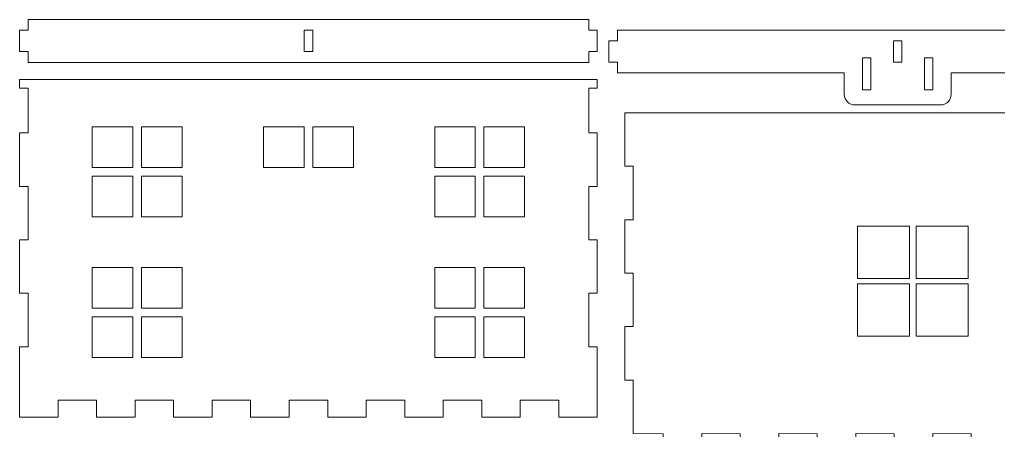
# Model space of a CAD drawing. Header units: centimetres. Extents: x -194 to -71, y -132 to -32.
# Drawn here: x -148.77 to -103.02, y -81.31 to -62.09 of the extents above; entities that cross this region are included whole.
import ezdxf

# ---------------------------------------------------------------- set-up
doc = ezdxf.new("R2010")
doc.units = ezdxf.units.CM
doc.header["$MEASUREMENT"] = 0
doc.layers.add('Layer 1', color=7, linetype='Continuous')

msp = doc.modelspace()

# ---------------------------------------------------------------- linework, layer by layer
at = {"layer": 'Layer 1', "color": 250, "lineweight": 9}
for points, knots in [([(-148.36646, -62.09463), (-148.36646, -62.09463), (-122.16646, -62.09463), (-122.16646, -62.09463), (-122.16646, -62.09463), (-122.16646, -62.09463), (-122.16646, -62.59463), (-122.16646, -62.59463), (-122.16646, -62.59463), (-122.16646, -62.59463), (-121.76646, -62.59463), (-121.76646, -62.59463), (-121.76646, -62.59463), (-121.76646, -62.59463), (-121.76646, -63.59463), (-121.76646, -63.59463), (-121.76646, -63.59463), (-121.76646, -63.59463), (-122.16646, -63.59463), (-122.16646, -63.59463), (-122.16646, -63.59463), (-122.16646, -63.59463), (-122.16646, -64.09463), (-122.16646, -64.09463), (-122.16646, -64.09463), (-122.16646, -64.09463), (-148.36646, -64.09463), (-148.36646, -64.09463), (-148.36646, -64.09463), (-148.36646, -64.09463), (-148.36646, -63.59463), (-148.36646, -63.59463), (-148.36646, -63.59463), (-148.36646, -63.59463), (-148.76646, -63.59463), (-148.76646, -63.59463), (-148.76646, -63.59463), (-148.76646, -63.59463), (-148.76646, -62.59463), (-148.76646, -62.59463), (-148.76646, -62.59463), (-148.76646, -62.59463), (-148.36646, -62.59463), (-148.36646, -62.59463), (-148.36646, -62.59463), (-148.36646, -62.59463), (-148.36646, -62.09463), (-148.36646, -62.09463)], [0, 0, 0, 0, 0.07692308, 0.07692308, 0.07692308, 0.07692308, 0.15384615, 0.15384615, 0.15384615, 0.15384615, 0.23076923, 0.23076923, 0.23076923, 0.23076923, 0.30769231, 0.30769231, 0.30769231, 0.30769231, 0.38461538, 0.38461538, 0.38461538, 0.38461538, 0.46153846, 0.46153846, 0.46153846, 0.46153846, 0.53846154, 0.53846154, 0.53846154, 0.53846154, 0.61538462, 0.61538462, 0.61538462, 0.61538462, 0.69230769, 0.69230769, 0.69230769, 0.69230769, 0.76923077, 0.76923077, 0.76923077, 0.76923077, 0.84615385, 0.84615385, 0.84615385, 0.84615385, 1, 1, 1, 1]), ([(-135.46645, -62.59463), (-135.46645, -62.59463), (-135.06645, -62.59463), (-135.06645, -62.59463), (-135.06645, -62.59463), (-135.06645, -62.59463), (-135.06645, -63.59463), (-135.06645, -63.59463), (-135.06645, -63.59463), (-135.06645, -63.59463), (-135.46645, -63.59463), (-135.46645, -63.59463), (-135.46645, -63.59463), (-135.46645, -63.59463), (-135.46645, -62.59463), (-135.46645, -62.59463)], [0, 0, 0, 0, 0.2, 0.2, 0.2, 0.2, 0.4, 0.4, 0.4, 0.4, 0.6, 0.6, 0.6, 0.6, 1, 1, 1, 1]), ([(-120.82668, -62.58667), (-120.82668, -62.58667), (-94.62668, -62.58667), (-94.62668, -62.58667), (-94.62668, -62.58667), (-94.62668, -62.58667), (-94.62668, -63.08667), (-94.62668, -63.08667), (-94.62668, -63.08667), (-94.62668, -63.08667), (-94.22668, -63.08667), (-94.22668, -63.08667), (-94.22668, -63.08667), (-94.22668, -63.08667), (-94.22668, -64.08667), (-94.22668, -64.08667), (-94.22668, -64.08667), (-94.22668, -64.08667), (-94.62668, -64.08667), (-94.62668, -64.08667), (-94.62668, -64.08667), (-94.62668, -64.08667), (-94.62668, -64.58667), (-94.62668, -64.58667), (-94.62668, -64.58667), (-94.62668, -64.58667), (-105.22669, -64.58667), (-105.22669, -64.58667), (-105.22669, -64.58667), (-105.22669, -64.58667), (-105.22669, -65.58667), (-105.22669, -65.58667), (-105.22669, -65.58667), (-105.22669, -65.86162), (-105.45174, -66.08667), (-105.72669, -66.08667), (-105.72669, -66.08667), (-105.72669, -66.08667), (-109.72668, -66.08667), (-109.72668, -66.08667), (-109.72668, -66.08667), (-110.00164, -66.08667), (-110.22669, -65.86167), (-110.22669, -65.58667), (-110.22669, -65.58667), (-110.22669, -65.58667), (-110.22669, -64.58667), (-110.22669, -64.58667), (-110.22669, -64.58667), (-110.22669, -64.58667), (-120.82668, -64.58667), (-120.82668, -64.58667), (-120.82668, -64.58667), (-120.82668, -64.58667), (-120.82668, -64.08667), (-120.82668, -64.08667), (-120.82668, -64.08667), (-120.82668, -64.08667), (-121.22668, -64.08667), (-121.22668, -64.08667), (-121.22668, -64.08667), (-121.22668, -64.08667), (-121.22668, -63.08667), (-121.22668, -63.08667), (-121.22668, -63.08667), (-121.22668, -63.08667), (-120.82668, -63.08667), (-120.82668, -63.08667), (-120.82668, -63.08667), (-120.82668, -63.08667), (-120.82668, -62.58667), (-120.82668, -62.58667)], [0, 0, 0, 0, 0.05263158, 0.05263158, 0.05263158, 0.05263158, 0.10526316, 0.10526316, 0.10526316, 0.10526316, 0.15789474, 0.15789474, 0.15789474, 0.15789474, 0.21052632, 0.21052632, 0.21052632, 0.21052632, 0.26315789, 0.26315789, 0.26315789, 0.26315789, 0.31578947, 0.31578947, 0.31578947, 0.31578947, 0.36842105, 0.36842105, 0.36842105, 0.36842105, 0.42105263, 0.42105263, 0.42105263, 0.42105263, 0.47368421, 0.47368421, 0.47368421, 0.47368421, 0.52631579, 0.52631579, 0.52631579, 0.52631579, 0.57894737, 0.57894737, 0.57894737, 0.57894737, 0.63157895, 0.63157895, 0.63157895, 0.63157895, 0.68421053, 0.68421053, 0.68421053, 0.68421053, 0.73684211, 0.73684211, 0.73684211, 0.73684211, 0.78947368, 0.78947368, 0.78947368, 0.78947368, 0.84210526, 0.84210526, 0.84210526, 0.84210526, 0.89473684, 0.89473684, 0.89473684, 0.89473684, 1, 1, 1, 1]), ([(-107.92667, -63.08667), (-107.92667, -63.08667), (-107.52667, -63.08667), (-107.52667, -63.08667), (-107.52667, -63.08667), (-107.52667, -63.08667), (-107.52667, -64.08667), (-107.52667, -64.08667), (-107.52667, -64.08667), (-107.52667, -64.08667), (-107.92667, -64.08667), (-107.92667, -64.08667), (-107.92667, -64.08667), (-107.92667, -64.08667), (-107.92667, -63.08667), (-107.92667, -63.08667)], [0, 0, 0, 0, 0.2, 0.2, 0.2, 0.2, 0.4, 0.4, 0.4, 0.4, 0.6, 0.6, 0.6, 0.6, 1, 1, 1, 1]), ([(-109.37669, -63.88667), (-109.37669, -63.88667), (-108.97669, -63.88667), (-108.97669, -63.88667), (-108.97669, -63.88667), (-108.97669, -63.88667), (-108.97669, -65.38667), (-108.97669, -65.38667), (-108.97669, -65.38667), (-108.97669, -65.38667), (-109.37669, -65.38667), (-109.37669, -65.38667), (-109.37669, -65.38667), (-109.37669, -65.38667), (-109.37669, -63.88667), (-109.37669, -63.88667)], [0, 0, 0, 0, 0.2, 0.2, 0.2, 0.2, 0.4, 0.4, 0.4, 0.4, 0.6, 0.6, 0.6, 0.6, 1, 1, 1, 1]), ([(-106.47669, -63.88667), (-106.47669, -63.88667), (-106.07669, -63.88667), (-106.07669, -63.88667), (-106.07669, -63.88667), (-106.07669, -63.88667), (-106.07669, -65.38667), (-106.07669, -65.38667), (-106.07669, -65.38667), (-106.07669, -65.38667), (-106.47669, -65.38667), (-106.47669, -65.38667), (-106.47669, -65.38667), (-106.47669, -65.38667), (-106.47669, -63.88667), (-106.47669, -63.88667)], [0, 0, 0, 0, 0.2, 0.2, 0.2, 0.2, 0.4, 0.4, 0.4, 0.4, 0.6, 0.6, 0.6, 0.6, 1, 1, 1, 1]), ([(-148.36647, -64.89463), (-148.36647, -64.89463), (-122.16647, -64.89463), (-122.16647, -64.89463), (-122.16647, -64.89463), (-122.16647, -64.89463), (-121.76647, -64.89463), (-121.76647, -64.89463), (-121.76647, -64.89463), (-121.76647, -64.89463), (-121.76647, -65.29463), (-121.76647, -65.29463), (-121.76647, -65.29463), (-121.76647, -65.29463), (-122.16647, -65.29463), (-122.16647, -65.29463), (-122.16647, -65.29463), (-122.16647, -65.29463), (-122.16647, -67.39462), (-122.16647, -67.39462), (-122.16647, -67.39462), (-122.16647, -67.39462), (-121.76647, -67.39462), (-121.76647, -67.39462), (-121.76647, -67.39462), (-121.76647, -67.39462), (-121.76647, -69.89462), (-121.76647, -69.89462), (-121.76647, -69.89462), (-121.76647, -69.89462), (-122.16647, -69.89462), (-122.16647, -69.89462), (-122.16647, -69.89462), (-122.16647, -69.89462), (-122.16647, -72.39462), (-122.16647, -72.39462), (-122.16647, -72.39462), (-122.16647, -72.39462), (-121.76647, -72.39462), (-121.76647, -72.39462), (-121.76647, -72.39462), (-121.76647, -72.39462), (-121.76647, -74.89462), (-121.76647, -74.89462), (-121.76647, -74.89462), (-121.76647, -74.89462), (-122.16647, -74.89462), (-122.16647, -74.89462), (-122.16647, -74.89462), (-122.16647, -74.89462), (-122.16647, -77.39462), (-122.16647, -77.39462), (-122.16647, -77.39462), (-122.16647, -77.39462), (-121.76647, -77.39462), (-121.76647, -77.39462), (-121.76647, -77.39462), (-121.76647, -77.39462), (-121.76647, -79.89462), (-121.76647, -79.89462), (-121.76647, -79.89462), (-121.76647, -79.89462), (-121.76646, -79.89462), (-121.76646, -79.89462), (-121.76646, -79.89462), (-121.76646, -79.89462), (-121.76646, -80.68092), (-121.76646, -80.68092), (-121.76646, -80.68092), (-121.76646, -80.68092), (-123.56646, -80.68092), (-123.56646, -80.68092), (-123.56646, -80.68092), (-123.56646, -80.68092), (-123.56646, -79.89462), (-123.56646, -79.89462), (-123.56646, -79.89462), (-123.56646, -79.89462), (-125.36646, -79.89462), (-125.36646, -79.89462), (-125.36646, -79.89462), (-125.36646, -79.89462), (-125.36646, -80.68092), (-125.36646, -80.68092), (-125.36646, -80.68092), (-125.36646, -80.68092), (-127.16646, -80.68092), (-127.16646, -80.68092), (-127.16646, -80.68092), (-127.16646, -80.68092), (-127.16646, -79.89462), (-127.16646, -79.89462), (-127.16646, -79.89462), (-127.16646, -79.89462), (-128.96646, -79.89462), (-128.96646, -79.89462), (-128.96646, -79.89462), (-128.96646, -79.89462), (-128.96646, -80.68092), (-128.96646, -80.68092), (-128.96646, -80.68092), (-128.96646, -80.68092), (-130.76646, -80.68092), (-130.76646, -80.68092), (-130.76646, -80.68092), (-130.76646, -80.68092), (-130.76646, -79.89462), (-130.76646, -79.89462), (-130.76646, -79.89462), (-130.76646, -79.89462), (-132.56646, -79.89462), (-132.56646, -79.89462), (-132.56646, -79.89462), (-132.56646, -79.89462), (-132.56646, -80.68092), (-132.56646, -80.68092), (-132.56646, -80.68092), (-132.56646, -80.68092), (-134.36646, -80.68092), (-134.36646, -80.68092), (-134.36646, -80.68092), (-134.36646, -80.68092), (-134.36646, -79.89462), (-134.36646, -79.89462), (-134.36646, -79.89462), (-134.36646, -79.89462), (-136.16646, -79.89462), (-136.16646, -79.89462), (-136.16646, -79.89462), (-136.16646, -79.89462), (-136.16646, -80.68092), (-136.16646, -80.68092), (-136.16646, -80.68092), (-136.16646, -80.68092), (-137.96646, -80.68092), (-137.96646, -80.68092), (-137.96646, -80.68092), (-137.96646, -80.68092), (-137.96646, -79.89462), (-137.96646, -79.89462), (-137.96646, -79.89462), (-137.96646, -79.89462), (-139.76646, -79.89462), (-139.76646, -79.89462), (-139.76646, -79.89462), (-139.76646, -79.89462), (-139.76646, -80.68092), (-139.76646, -80.68092), (-139.76646, -80.68092), (-139.76646, -80.68092), (-141.56646, -80.68092), (-141.56646, -80.68092), (-141.56646, -80.68092), (-141.56646, -80.68092), (-141.56646, -79.89462), (-141.56646, -79.89462), (-141.56646, -79.89462), (-141.56646, -79.89462), (-143.36646, -79.89462), (-143.36646, -79.89462), (-143.36646, -79.89462), (-143.36646, -79.89462), (-143.36646, -80.68092), (-143.36646, -80.68092), (-143.36646, -80.68092), (-143.36646, -80.68092), (-145.16646, -80.68092), (-145.16646, -80.68092), (-145.16646, -80.68092), (-145.16646, -80.68092), (-145.16646, -79.89462), (-145.16646, -79.89462), (-145.16646, -79.89462), (-145.16646, -79.89462), (-146.96646, -79.89462), (-146.96646, -79.89462), (-146.96646, -79.89462), (-146.96646, -79.89462), (-146.96646, -80.68092), (-146.96646, -80.68092), (-146.96646, -80.68092), (-146.96646, -80.68092), (-148.76646, -80.68092), (-148.76646, -80.68092), (-148.76646, -80.68092), (-148.76646, -80.68092), (-148.76646, -79.89462), (-148.76646, -79.89462), (-148.76646, -79.89462), (-148.76646, -79.89462), (-148.76646, -77.39462), (-148.76646, -77.39462), (-148.76646, -77.39462), (-148.76646, -77.39462), (-148.36646, -77.39462), (-148.36646, -77.39462), (-148.36646, -77.39462), (-148.36646, -77.39462), (-148.36646, -74.89462), (-148.36646, -74.89462), (-148.36646, -74.89462), (-148.36646, -74.89462), (-148.76646, -74.89462), (-148.76646, -74.89462), (-148.76646, -74.89462), (-148.76646, -74.89462), (-148.76646, -72.39462), (-148.76646, -72.39462), (-148.76646, -72.39462), (-148.76646, -72.39462), (-148.36646, -72.39462), (-148.36646, -72.39462), (-148.36646, -72.39462), (-148.36646, -72.39462), (-148.36646, -69.89462), (-148.36646, -69.89462), (-148.36646, -69.89462), (-148.36646, -69.89462), (-148.76646, -69.89462), (-148.76646, -69.89462), (-148.76646, -69.89462), (-148.76646, -69.89462), (-148.76646, -67.39462), (-148.76646, -67.39462), (-148.76646, -67.39462), (-148.76646, -67.39462), (-148.36646, -67.39462), (-148.36646, -67.39462), (-148.36646, -67.39462), (-148.36646, -67.39462), (-148.36647, -65.29463), (-148.36647, -65.29463), (-148.36647, -65.29463), (-148.36647, -65.29463), (-148.76647, -65.29463), (-148.76647, -65.29463), (-148.76647, -65.29463), (-148.76647, -65.29463), (-148.76647, -64.89463), (-148.76647, -64.89463), (-148.76647, -64.89463), (-148.76647, -64.89463), (-148.36647, -64.89463), (-148.36647, -64.89463)], [0, 0, 0, 0, 0.01612903, 0.01612903, 0.01612903, 0.01612903, 0.03225806, 0.03225806, 0.03225806, 0.03225806, 0.0483871, 0.0483871, 0.0483871, 0.0483871, 0.06451613, 0.06451613, 0.06451613, 0.06451613, 0.08064516, 0.08064516, 0.08064516, 0.08064516, 0.09677419, 0.09677419, 0.09677419, 0.09677419, 0.11290323, 0.11290323, 0.11290323, 0.11290323, 0.12903226, 0.12903226, 0.12903226, 0.12903226, 0.14516129, 0.14516129, 0.14516129, 0.14516129, 0.16129032, 0.16129032, 0.16129032, 0.16129032, 0.17741935, 0.17741935, 0.17741935, 0.17741935, 0.19354839, 0.19354839, 0.19354839, 0.19354839, 0.20967742, 0.20967742, 0.20967742, 0.20967742, 0.22580645, 0.22580645, 0.22580645, 0.22580645, 0.24193548, 0.24193548, 0.24193548, 0.24193548, 0.25806452, 0.25806452, 0.25806452, 0.25806452, 0.27419355, 0.27419355, 0.27419355, 0.27419355, 0.29032258, 0.29032258, 0.29032258, 0.29032258, 0.30645161, 0.30645161, 0.30645161, 0.30645161, 0.32258065, 0.32258065, 0.32258065, 0.32258065, 0.33870968, 0.33870968, 0.33870968, 0.33870968, 0.35483871, 0.35483871, 0.35483871, 0.35483871, 0.37096774, 0.37096774, 0.37096774, 0.37096774, 0.38709677, 0.38709677, 0.38709677, 0.38709677, 0.40322581, 0.40322581, 0.40322581, 0.40322581, 0.41935484, 0.41935484, 0.41935484, 0.41935484, 0.43548387, 0.43548387, 0.43548387, 0.43548387, 0.4516129, 0.4516129, 0.4516129, 0.4516129, 0.46774194, 0.46774194, 0.46774194, 0.46774194, 0.48387097, 0.48387097, 0.48387097, 0.48387097, 0.5, 0.5, 0.5, 0.5, 0.51612903, 0.51612903, 0.51612903, 0.51612903, 0.53225806, 0.53225806, 0.53225806, 0.53225806, 0.5483871, 0.5483871, 0.5483871, 0.5483871, 0.56451613, 0.56451613, 0.56451613, 0.56451613, 0.58064516, 0.58064516, 0.58064516, 0.58064516, 0.59677419, 0.59677419, 0.59677419, 0.59677419, 0.61290323, 0.61290323, 0.61290323, 0.61290323, 0.62903226, 0.62903226, 0.62903226, 0.62903226, 0.64516129, 0.64516129, 0.64516129, 0.64516129, 0.66129032, 0.66129032, 0.66129032, 0.66129032, 0.67741935, 0.67741935, 0.67741935, 0.67741935, 0.69354839, 0.69354839, 0.69354839, 0.69354839, 0.70967742, 0.70967742, 0.70967742, 0.70967742, 0.72580645, 0.72580645, 0.72580645, 0.72580645, 0.74193548, 0.74193548, 0.74193548, 0.74193548, 0.75806452, 0.75806452, 0.75806452, 0.75806452, 0.77419355, 0.77419355, 0.77419355, 0.77419355, 0.79032258, 0.79032258, 0.79032258, 0.79032258, 0.80645161, 0.80645161, 0.80645161, 0.80645161, 0.82258065, 0.82258065, 0.82258065, 0.82258065, 0.83870968, 0.83870968, 0.83870968, 0.83870968, 0.85483871, 0.85483871, 0.85483871, 0.85483871, 0.87096774, 0.87096774, 0.87096774, 0.87096774, 0.88709677, 0.88709677, 0.88709677, 0.88709677, 0.90322581, 0.90322581, 0.90322581, 0.90322581, 0.91935484, 0.91935484, 0.91935484, 0.91935484, 0.93548387, 0.93548387, 0.93548387, 0.93548387, 0.9516129, 0.9516129, 0.9516129, 0.9516129, 0.96774194, 0.96774194, 0.96774194, 0.96774194, 1, 1, 1, 1]), ([(-95.28469, -81.45097), (-95.28469, -81.45097), (-95.28469, -82.24197), (-95.28469, -82.24197), (-95.28469, -82.24197), (-95.28469, -82.24197), (-97.08469, -82.23197), (-97.08469, -82.23197), (-97.08469, -82.23197), (-97.08469, -82.23197), (-97.08469, -81.46097), (-97.08469, -81.46097), (-97.08469, -81.46097), (-97.08469, -81.46097), (-98.88469, -81.45097), (-98.88469, -81.45097), (-98.88469, -81.45097), (-98.88469, -81.45097), (-98.88469, -82.24197), (-98.88469, -82.24197), (-98.88469, -82.24197), (-98.88469, -82.24197), (-100.68469, -82.23197), (-100.68469, -82.23197), (-100.68469, -82.23197), (-100.68469, -82.23197), (-100.68469, -81.46097), (-100.68469, -81.46097), (-100.68469, -81.46097), (-100.68469, -81.46097), (-102.48469, -81.45097), (-102.48469, -81.45097), (-102.48469, -81.45097), (-102.48469, -81.45097), (-102.48469, -82.24197), (-102.48469, -82.24197), (-102.48469, -82.24197), (-102.48469, -82.24197), (-104.28469, -82.23197), (-104.28469, -82.23197), (-104.28469, -82.23197), (-104.28469, -82.23197), (-104.28469, -81.46097), (-104.28469, -81.46097), (-104.28469, -81.46097), (-104.28469, -81.46097), (-106.08469, -81.45097), (-106.08469, -81.45097), (-106.08469, -81.45097), (-106.08469, -81.45097), (-106.08469, -82.24197), (-106.08469, -82.24197), (-106.08469, -82.24197), (-106.08469, -82.24197), (-107.88469, -82.23197), (-107.88469, -82.23197), (-107.88469, -82.23197), (-107.88469, -82.23197), (-107.88469, -81.46097), (-107.88469, -81.46097), (-107.88469, -81.46097), (-107.88469, -81.46097), (-109.68469, -81.45097), (-109.68469, -81.45097), (-109.68469, -81.45097), (-109.68469, -81.45097), (-109.68469, -82.24197), (-109.68469, -82.24197), (-109.68469, -82.24197), (-109.68469, -82.24197), (-111.48469, -82.23197), (-111.48469, -82.23197), (-111.48469, -82.23197), (-111.48469, -82.23197), (-111.48469, -81.46097), (-111.48469, -81.46097), (-111.48469, -81.46097), (-111.48469, -81.46097), (-113.28469, -81.45097), (-113.28469, -81.45097), (-113.28469, -81.45097), (-113.28469, -81.45097), (-113.28469, -82.24197), (-113.28469, -82.24197), (-113.28469, -82.24197), (-113.28469, -82.24197), (-115.08469, -82.23197), (-115.08469, -82.23197), (-115.08469, -82.23197), (-115.08469, -82.23197), (-115.08469, -81.46097), (-115.08469, -81.46097), (-115.08469, -81.46097), (-115.08469, -81.46097), (-116.88469, -81.45097), (-116.88469, -81.45097), (-116.88469, -81.45097), (-116.88469, -81.45097), (-116.88469, -82.24197), (-116.88469, -82.24197), (-116.88469, -82.24197), (-116.88469, -82.24197), (-118.68469, -82.23197), (-118.68469, -82.23197), (-118.68469, -82.23197), (-118.68469, -82.23197), (-118.68469, -81.46097), (-118.68469, -81.46097), (-118.68469, -81.46097), (-118.68469, -81.46097), (-120.08468, -81.45097), (-120.08468, -81.45097), (-120.08468, -81.45097), (-120.08468, -81.45097), (-120.08468, -78.95098), (-120.08468, -78.95098), (-120.08468, -78.95098), (-120.08468, -78.95098), (-120.48468, -78.95098), (-120.48468, -78.95098), (-120.48468, -78.95098), (-120.48468, -78.95098), (-120.48468, -76.45098), (-120.48468, -76.45098), (-120.48468, -76.45098), (-120.48468, -76.45098), (-120.08468, -76.45098), (-120.08468, -76.45098), (-120.08468, -76.45098), (-120.08468, -76.45098), (-120.08468, -73.95098), (-120.08468, -73.95098), (-120.08468, -73.95098), (-120.08468, -73.95098), (-120.48468, -73.95098), (-120.48468, -73.95098), (-120.48468, -73.95098), (-120.48468, -73.95098), (-120.48468, -71.45098), (-120.48468, -71.45098), (-120.48468, -71.45098), (-120.48468, -71.45098), (-120.08468, -71.45098), (-120.08468, -71.45098), (-120.08468, -71.45098), (-120.08468, -71.45098), (-120.08468, -68.95098), (-120.08468, -68.95098), (-120.08468, -68.95098), (-120.08468, -68.95098), (-120.48468, -68.95098), (-120.48468, -68.95098), (-120.48468, -68.95098), (-120.48468, -68.95098), (-120.48468, -66.45098), (-120.48468, -66.45098), (-120.48468, -66.45098), (-120.48468, -66.45098), (-95.61136, -66.45098), (-95.61136, -66.45098), (-95.61136, -66.45098), (-95.36661, -66.45098), (-95.16635, -66.60122), (-95.16635, -66.84598), (-95.16635, -66.84598), (-95.16635, -67.09074), (-94.96595, -67.24098), (-94.72134, -67.24098), (-94.72134, -67.24098), (-94.72134, -67.24098), (-94.47635, -67.24098), (-94.47635, -67.24098), (-94.47635, -67.24098), (-94.1458, -67.24098), (-93.81524, -67.24098), (-93.48469, -67.24098), (-93.48469, -67.24098), (-93.48465, -67.30035), (-93.4847, -68.13792), (-93.48469, -68.95098), (-93.48469, -68.95098), (-93.48469, -68.95098), (-93.88469, -68.95098), (-93.88469, -68.95098), (-93.88469, -68.95098), (-93.88469, -68.95098), (-93.88469, -71.45098), (-93.88469, -71.45098), (-93.88469, -71.45098), (-93.88469, -71.45098), (-93.48469, -71.45098), (-93.48469, -71.45098), (-93.48469, -71.45098), (-93.48469, -71.45098), (-93.48469, -73.95098), (-93.48469, -73.95098), (-93.48469, -73.95098), (-93.48469, -73.95098), (-93.88469, -73.95098), (-93.88469, -73.95098), (-93.88469, -73.95098), (-93.88469, -73.95098), (-93.88469, -76.45098), (-93.88469, -76.45098), (-93.88469, -76.45098), (-93.88469, -76.45098), (-93.48469, -76.45098), (-93.48469, -76.45098), (-93.48469, -76.45098), (-93.48469, -76.45098), (-93.48469, -78.95098), (-93.48469, -78.95098), (-93.48469, -78.95098), (-93.48469, -78.95098), (-93.88469, -78.95098), (-93.88469, -78.95098), (-93.88469, -78.95098), (-93.88469, -78.95098), (-93.88469, -81.45097), (-93.88469, -81.45097), (-93.88469, -81.45097), (-93.88469, -81.45097), (-95.28469, -81.45097), (-95.28469, -81.45097)], [0, 0, 0, 0, 0.01754386, 0.01754386, 0.01754386, 0.01754386, 0.03508772, 0.03508772, 0.03508772, 0.03508772, 0.05263158, 0.05263158, 0.05263158, 0.05263158, 0.07017544, 0.07017544, 0.07017544, 0.07017544, 0.0877193, 0.0877193, 0.0877193, 0.0877193, 0.10526316, 0.10526316, 0.10526316, 0.10526316, 0.12280702, 0.12280702, 0.12280702, 0.12280702, 0.14035088, 0.14035088, 0.14035088, 0.14035088, 0.15789474, 0.15789474, 0.15789474, 0.15789474, 0.1754386, 0.1754386, 0.1754386, 0.1754386, 0.19298246, 0.19298246, 0.19298246, 0.19298246, 0.21052632, 0.21052632, 0.21052632, 0.21052632, 0.22807018, 0.22807018, 0.22807018, 0.22807018, 0.24561404, 0.24561404, 0.24561404, 0.24561404, 0.26315789, 0.26315789, 0.26315789, 0.26315789, 0.28070175, 0.28070175, 0.28070175, 0.28070175, 0.29824561, 0.29824561, 0.29824561, 0.29824561, 0.31578947, 0.31578947, 0.31578947, 0.31578947, 0.33333333, 0.33333333, 0.33333333, 0.33333333, 0.35087719, 0.35087719, 0.35087719, 0.35087719, 0.36842105, 0.36842105, 0.36842105, 0.36842105, 0.38596491, 0.38596491, 0.38596491, 0.38596491, 0.40350877, 0.40350877, 0.40350877, 0.40350877, 0.42105263, 0.42105263, 0.42105263, 0.42105263, 0.43859649, 0.43859649, 0.43859649, 0.43859649, 0.45614035, 0.45614035, 0.45614035, 0.45614035, 0.47368421, 0.47368421, 0.47368421, 0.47368421, 0.49122807, 0.49122807, 0.49122807, 0.49122807, 0.50877193, 0.50877193, 0.50877193, 0.50877193, 0.52631579, 0.52631579, 0.52631579, 0.52631579, 0.54385965, 0.54385965, 0.54385965, 0.54385965, 0.56140351, 0.56140351, 0.56140351, 0.56140351, 0.57894737, 0.57894737, 0.57894737, 0.57894737, 0.59649123, 0.59649123, 0.59649123, 0.59649123, 0.61403509, 0.61403509, 0.61403509, 0.61403509, 0.63157895, 0.63157895, 0.63157895, 0.63157895, 0.64912281, 0.64912281, 0.64912281, 0.64912281, 0.66666667, 0.66666667, 0.66666667, 0.66666667, 0.68421053, 0.68421053, 0.68421053, 0.68421053, 0.70175439, 0.70175439, 0.70175439, 0.70175439, 0.71929825, 0.71929825, 0.71929825, 0.71929825, 0.73684211, 0.73684211, 0.73684211, 0.73684211, 0.75438596, 0.75438596, 0.75438596, 0.75438596, 0.77192982, 0.77192982, 0.77192982, 0.77192982, 0.78947368, 0.78947368, 0.78947368, 0.78947368, 0.80701754, 0.80701754, 0.80701754, 0.80701754, 0.8245614, 0.8245614, 0.8245614, 0.8245614, 0.84210526, 0.84210526, 0.84210526, 0.84210526, 0.85964912, 0.85964912, 0.85964912, 0.85964912, 0.87719298, 0.87719298, 0.87719298, 0.87719298, 0.89473684, 0.89473684, 0.89473684, 0.89473684, 0.9122807, 0.9122807, 0.9122807, 0.9122807, 0.92982456, 0.92982456, 0.92982456, 0.92982456, 0.94736842, 0.94736842, 0.94736842, 0.94736842, 0.96491228, 0.96491228, 0.96491228, 0.96491228, 1, 1, 1, 1]), ([(-145.36647, -67.11462), (-145.36647, -67.11462), (-143.46647, -67.11462), (-143.46647, -67.11462), (-143.46647, -67.11462), (-143.46647, -67.11462), (-143.46647, -69.01462), (-143.46647, -69.01462), (-143.46647, -69.01462), (-143.46647, -69.01462), (-145.36647, -69.01462), (-145.36647, -69.01462), (-145.36647, -69.01462), (-145.36647, -69.01462), (-145.36647, -67.11462), (-145.36647, -67.11462)], [0, 0, 0, 0, 0.2, 0.2, 0.2, 0.2, 0.4, 0.4, 0.4, 0.4, 0.6, 0.6, 0.6, 0.6, 1, 1, 1, 1]), ([(-143.06647, -67.11462), (-143.06647, -67.11462), (-141.16647, -67.11462), (-141.16647, -67.11462), (-141.16647, -67.11462), (-141.16647, -67.11462), (-141.16647, -69.01462), (-141.16647, -69.01462), (-141.16647, -69.01462), (-141.16647, -69.01462), (-143.06647, -69.01462), (-143.06647, -69.01462), (-143.06647, -69.01462), (-143.06647, -69.01462), (-143.06647, -67.11462), (-143.06647, -67.11462)], [0, 0, 0, 0, 0.2, 0.2, 0.2, 0.2, 0.4, 0.4, 0.4, 0.4, 0.6, 0.6, 0.6, 0.6, 1, 1, 1, 1]), ([(-137.36647, -67.11463), (-137.36647, -67.11463), (-135.46647, -67.11463), (-135.46647, -67.11463), (-135.46647, -67.11463), (-135.46647, -67.11463), (-135.46647, -69.01463), (-135.46647, -69.01463), (-135.46647, -69.01463), (-135.46647, -69.01463), (-137.36647, -69.01463), (-137.36647, -69.01463), (-137.36647, -69.01463), (-137.36647, -69.01463), (-137.36647, -67.11463), (-137.36647, -67.11463)], [0, 0, 0, 0, 0.2, 0.2, 0.2, 0.2, 0.4, 0.4, 0.4, 0.4, 0.6, 0.6, 0.6, 0.6, 1, 1, 1, 1]), ([(-135.06647, -67.11463), (-135.06647, -67.11463), (-133.16647, -67.11463), (-133.16647, -67.11463), (-133.16647, -67.11463), (-133.16647, -67.11463), (-133.16647, -69.01463), (-133.16647, -69.01463), (-133.16647, -69.01463), (-133.16647, -69.01463), (-135.06647, -69.01463), (-135.06647, -69.01463), (-135.06647, -69.01463), (-135.06647, -69.01463), (-135.06647, -67.11463), (-135.06647, -67.11463)], [0, 0, 0, 0, 0.2, 0.2, 0.2, 0.2, 0.4, 0.4, 0.4, 0.4, 0.6, 0.6, 0.6, 0.6, 1, 1, 1, 1]), ([(-129.36647, -67.11462), (-129.36647, -67.11462), (-127.46647, -67.11462), (-127.46647, -67.11462), (-127.46647, -67.11462), (-127.46647, -67.11462), (-127.46647, -69.01462), (-127.46647, -69.01462), (-127.46647, -69.01462), (-127.46647, -69.01462), (-129.36647, -69.01462), (-129.36647, -69.01462), (-129.36647, -69.01462), (-129.36647, -69.01462), (-129.36647, -67.11462), (-129.36647, -67.11462)], [0, 0, 0, 0, 0.2, 0.2, 0.2, 0.2, 0.4, 0.4, 0.4, 0.4, 0.6, 0.6, 0.6, 0.6, 1, 1, 1, 1]), ([(-127.06647, -67.11462), (-127.06647, -67.11462), (-125.16647, -67.11462), (-125.16647, -67.11462), (-125.16647, -67.11462), (-125.16647, -67.11462), (-125.16647, -69.01462), (-125.16647, -69.01462), (-125.16647, -69.01462), (-125.16647, -69.01462), (-127.06647, -69.01462), (-127.06647, -69.01462), (-127.06647, -69.01462), (-127.06647, -69.01462), (-127.06647, -67.11462), (-127.06647, -67.11462)], [0, 0, 0, 0, 0.2, 0.2, 0.2, 0.2, 0.4, 0.4, 0.4, 0.4, 0.6, 0.6, 0.6, 0.6, 1, 1, 1, 1]), ([(-145.36647, -69.41462), (-145.36647, -69.41462), (-143.46647, -69.41462), (-143.46647, -69.41462), (-143.46647, -69.41462), (-143.46647, -69.41462), (-143.46647, -71.31462), (-143.46647, -71.31462), (-143.46647, -71.31462), (-143.46647, -71.31462), (-145.36647, -71.31462), (-145.36647, -71.31462), (-145.36647, -71.31462), (-145.36647, -71.31462), (-145.36647, -69.41462), (-145.36647, -69.41462)], [0, 0, 0, 0, 0.2, 0.2, 0.2, 0.2, 0.4, 0.4, 0.4, 0.4, 0.6, 0.6, 0.6, 0.6, 1, 1, 1, 1]), ([(-143.06647, -69.41462), (-143.06647, -69.41462), (-141.16647, -69.41462), (-141.16647, -69.41462), (-141.16647, -69.41462), (-141.16647, -69.41462), (-141.16647, -71.31462), (-141.16647, -71.31462), (-141.16647, -71.31462), (-141.16647, -71.31462), (-143.06647, -71.31462), (-143.06647, -71.31462), (-143.06647, -71.31462), (-143.06647, -71.31462), (-143.06647, -69.41462), (-143.06647, -69.41462)], [0, 0, 0, 0, 0.2, 0.2, 0.2, 0.2, 0.4, 0.4, 0.4, 0.4, 0.6, 0.6, 0.6, 0.6, 1, 1, 1, 1]), ([(-129.36647, -69.41462), (-129.36647, -69.41462), (-127.46647, -69.41462), (-127.46647, -69.41462), (-127.46647, -69.41462), (-127.46647, -69.41462), (-127.46647, -71.31462), (-127.46647, -71.31462), (-127.46647, -71.31462), (-127.46647, -71.31462), (-129.36647, -71.31462), (-129.36647, -71.31462), (-129.36647, -71.31462), (-129.36647, -71.31462), (-129.36647, -69.41462), (-129.36647, -69.41462)], [0, 0, 0, 0, 0.2, 0.2, 0.2, 0.2, 0.4, 0.4, 0.4, 0.4, 0.6, 0.6, 0.6, 0.6, 1, 1, 1, 1]), ([(-127.06647, -69.41462), (-127.06647, -69.41462), (-125.16647, -69.41462), (-125.16647, -69.41462), (-125.16647, -69.41462), (-125.16647, -69.41462), (-125.16647, -71.31462), (-125.16647, -71.31462), (-125.16647, -71.31462), (-125.16647, -71.31462), (-127.06647, -71.31462), (-127.06647, -71.31462), (-127.06647, -71.31462), (-127.06647, -71.31462), (-127.06647, -69.41462), (-127.06647, -69.41462)], [0, 0, 0, 0, 0.2, 0.2, 0.2, 0.2, 0.4, 0.4, 0.4, 0.4, 0.6, 0.6, 0.6, 0.6, 1, 1, 1, 1]), ([(-145.36647, -73.69462), (-145.36647, -73.69462), (-143.46647, -73.69462), (-143.46647, -73.69462), (-143.46647, -73.69462), (-143.46647, -73.69462), (-143.46647, -75.59462), (-143.46647, -75.59462), (-143.46647, -75.59462), (-143.46647, -75.59462), (-145.36647, -75.59462), (-145.36647, -75.59462), (-145.36647, -75.59462), (-145.36647, -75.59462), (-145.36647, -73.69462), (-145.36647, -73.69462)], [0, 0, 0, 0, 0.2, 0.2, 0.2, 0.2, 0.4, 0.4, 0.4, 0.4, 0.6, 0.6, 0.6, 0.6, 1, 1, 1, 1]), ([(-143.06647, -73.69462), (-143.06647, -73.69462), (-141.16647, -73.69462), (-141.16647, -73.69462), (-141.16647, -73.69462), (-141.16647, -73.69462), (-141.16647, -75.59462), (-141.16647, -75.59462), (-141.16647, -75.59462), (-141.16647, -75.59462), (-143.06647, -75.59462), (-143.06647, -75.59462), (-143.06647, -75.59462), (-143.06647, -75.59462), (-143.06647, -73.69462), (-143.06647, -73.69462)], [0, 0, 0, 0, 0.2, 0.2, 0.2, 0.2, 0.4, 0.4, 0.4, 0.4, 0.6, 0.6, 0.6, 0.6, 1, 1, 1, 1]), ([(-129.36647, -73.69462), (-129.36647, -73.69462), (-127.46647, -73.69462), (-127.46647, -73.69462), (-127.46647, -73.69462), (-127.46647, -73.69462), (-127.46647, -75.59462), (-127.46647, -75.59462), (-127.46647, -75.59462), (-127.46647, -75.59462), (-129.36647, -75.59462), (-129.36647, -75.59462), (-129.36647, -75.59462), (-129.36647, -75.59462), (-129.36647, -73.69462), (-129.36647, -73.69462)], [0, 0, 0, 0, 0.2, 0.2, 0.2, 0.2, 0.4, 0.4, 0.4, 0.4, 0.6, 0.6, 0.6, 0.6, 1, 1, 1, 1]), ([(-127.06647, -73.69462), (-127.06647, -73.69462), (-125.16647, -73.69462), (-125.16647, -73.69462), (-125.16647, -73.69462), (-125.16647, -73.69462), (-125.16647, -75.59462), (-125.16647, -75.59462), (-125.16647, -75.59462), (-125.16647, -75.59462), (-127.06647, -75.59462), (-127.06647, -75.59462), (-127.06647, -75.59462), (-127.06647, -75.59462), (-127.06647, -73.69462), (-127.06647, -73.69462)], [0, 0, 0, 0, 0.2, 0.2, 0.2, 0.2, 0.4, 0.4, 0.4, 0.4, 0.6, 0.6, 0.6, 0.6, 1, 1, 1, 1]), ([(-145.36647, -75.99462), (-145.36647, -75.99462), (-143.46647, -75.99462), (-143.46647, -75.99462), (-143.46647, -75.99462), (-143.46647, -75.99462), (-143.46647, -77.89462), (-143.46647, -77.89462), (-143.46647, -77.89462), (-143.46647, -77.89462), (-145.36647, -77.89462), (-145.36647, -77.89462), (-145.36647, -77.89462), (-145.36647, -77.89462), (-145.36647, -75.99462), (-145.36647, -75.99462)], [0, 0, 0, 0, 0.2, 0.2, 0.2, 0.2, 0.4, 0.4, 0.4, 0.4, 0.6, 0.6, 0.6, 0.6, 1, 1, 1, 1]), ([(-143.06647, -75.99462), (-143.06647, -75.99462), (-141.16647, -75.99462), (-141.16647, -75.99462), (-141.16647, -75.99462), (-141.16647, -75.99462), (-141.16647, -77.89462), (-141.16647, -77.89462), (-141.16647, -77.89462), (-141.16647, -77.89462), (-143.06647, -77.89462), (-143.06647, -77.89462), (-143.06647, -77.89462), (-143.06647, -77.89462), (-143.06647, -75.99462), (-143.06647, -75.99462)], [0, 0, 0, 0, 0.2, 0.2, 0.2, 0.2, 0.4, 0.4, 0.4, 0.4, 0.6, 0.6, 0.6, 0.6, 1, 1, 1, 1]), ([(-129.36647, -75.99462), (-129.36647, -75.99462), (-127.46647, -75.99462), (-127.46647, -75.99462), (-127.46647, -75.99462), (-127.46647, -75.99462), (-127.46647, -77.89462), (-127.46647, -77.89462), (-127.46647, -77.89462), (-127.46647, -77.89462), (-129.36647, -77.89462), (-129.36647, -77.89462), (-129.36647, -77.89462), (-129.36647, -77.89462), (-129.36647, -75.99462), (-129.36647, -75.99462)], [0, 0, 0, 0, 0.2, 0.2, 0.2, 0.2, 0.4, 0.4, 0.4, 0.4, 0.6, 0.6, 0.6, 0.6, 1, 1, 1, 1]), ([(-127.06647, -75.99462), (-127.06647, -75.99462), (-125.16647, -75.99462), (-125.16647, -75.99462), (-125.16647, -75.99462), (-125.16647, -75.99462), (-125.16647, -77.89462), (-125.16647, -77.89462), (-125.16647, -77.89462), (-125.16647, -77.89462), (-127.06647, -77.89462), (-127.06647, -77.89462), (-127.06647, -77.89462), (-127.06647, -77.89462), (-127.06647, -75.99462), (-127.06647, -75.99462)], [0, 0, 0, 0, 0.2, 0.2, 0.2, 0.2, 0.4, 0.4, 0.4, 0.4, 0.6, 0.6, 0.6, 0.6, 1, 1, 1, 1])]:
    msp.add_open_spline(points, degree=3, knots=knots, dxfattribs=at)
at = {"layer": 'Layer 1', "color": 250, "lineweight": 20}
for points in [[(-109.5997, -71.7516), (-109.5997, -71.7516), (-107.16805, -71.7516), (-107.16805, -71.7516), (-107.16805, -71.7516), (-107.16805, -71.7516), (-107.16805, -74.20693), (-107.16805, -74.20693), (-107.16805, -74.20693), (-107.16805, -74.20693), (-109.5997, -74.20693), (-109.5997, -74.20693), (-109.5997, -74.20693), (-109.5997, -74.20693), (-109.5997, -71.7516), (-109.5997, -71.7516)], [(-106.86745, -71.7516), (-106.86745, -71.7516), (-104.4358, -71.7516), (-104.4358, -71.7516), (-104.4358, -71.7516), (-104.4358, -71.7516), (-104.4358, -74.20693), (-104.4358, -74.20693), (-104.4358, -74.20693), (-104.4358, -74.20693), (-106.86745, -74.20693), (-106.86745, -74.20693), (-106.86745, -74.20693), (-106.86745, -74.20693), (-106.86745, -71.7516), (-106.86745, -71.7516)], [(-109.5997, -74.45034), (-109.5997, -74.45034), (-107.16805, -74.45034), (-107.16805, -74.45034), (-107.16805, -74.45034), (-107.16805, -74.45034), (-107.16805, -76.90567), (-107.16805, -76.90567), (-107.16805, -76.90567), (-107.16805, -76.90567), (-109.5997, -76.90567), (-109.5997, -76.90567), (-109.5997, -76.90567), (-109.5997, -76.90567), (-109.5997, -74.45034), (-109.5997, -74.45034)], [(-106.86745, -74.45034), (-106.86745, -74.45034), (-104.4358, -74.45034), (-104.4358, -74.45034), (-104.4358, -74.45034), (-104.4358, -74.45034), (-104.4358, -76.90567), (-104.4358, -76.90567), (-104.4358, -76.90567), (-104.4358, -76.90567), (-106.86745, -76.90567), (-106.86745, -76.90567), (-106.86745, -76.90567), (-106.86745, -76.90567), (-106.86745, -74.45034), (-106.86745, -74.45034)]]:
    msp.add_open_spline(points, degree=3, knots=[0, 0, 0, 0, 0.2, 0.2, 0.2, 0.2, 0.4, 0.4, 0.4, 0.4, 0.6, 0.6, 0.6, 0.6, 1, 1, 1, 1], dxfattribs=at)

doc.saveas('drawing.dxf')
